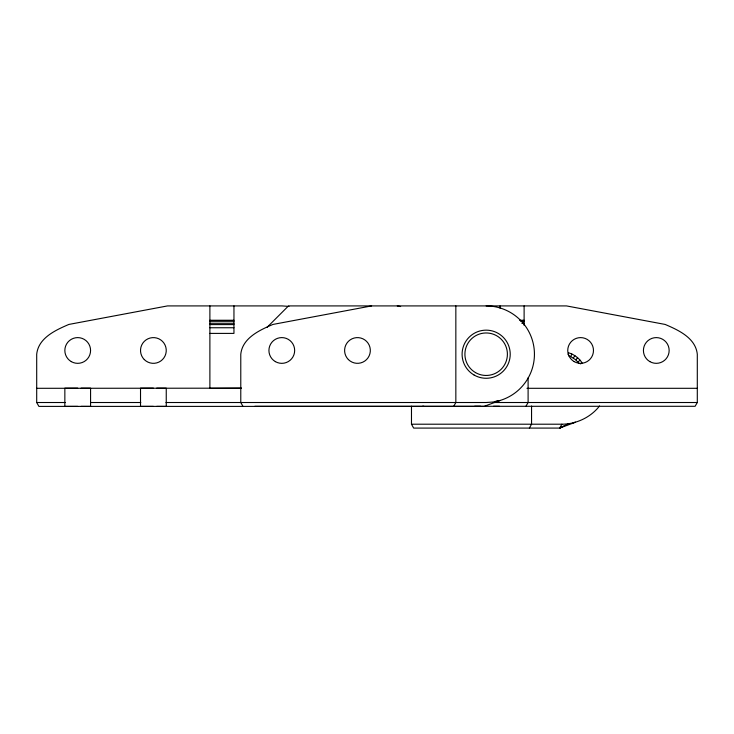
<?xml version="1.0" encoding="UTF-8"?>
<svg xmlns="http://www.w3.org/2000/svg" width="734" height="734" viewBox="0 0 734 734"><rect width="100%" height="100%" fill="white"/><g stroke="black" fill="none" stroke-linecap="round" stroke-linejoin="round"><path stroke-width="1.1" d="M568.116 354.614L568.648 352.815C574.144 354.467 578.97 358.082 582.108 362.89L580.53 363.908M579.135 363.605L575.777 359.844L570.694 356.577L571.869 354.017M453.667 406.397L455.842 402.516L455.842 305.913M529.388 428.087L531.554 424.206L531.554 406.021M411.48 406.232L411.48 424.206L413.646 428.087L559.703 428.087L561.868 424.206C576.309 424.124 590.677 417.417 599.55 405.957M525.911 406.297L528.104 402.516L528.104 377.808M267.029 327.382L288.49 305.913L566.474 305.913L665.142 324.437C678.427 330.117 695.603 337.924 697.3 354.219L697.3 402.516L695.107 406.297L254.845 406.297M573.355 358.027L574.878 355.66M575.777 359.844L577.63 357.715M577.924 361.99L580.053 360.146M573.355 422.683L575.474 422.243L559.703 428.087L563.418 426.16M559.703 428.087L568.74 423.711M495.533 401.425L499.762 400.562A48.306 48.306 0 0 0 486.156 305.913M371.615 305.913L272.938 324.437C259.652 330.117 242.477 337.924 240.78 354.219L240.78 402.516L242.982 406.397M423.83 406.269L422.545 406.269M474.641 406.287L480.642 406.297M499.496 406.297L493.505 406.287M209.887 320.253L233.953 320.253M519.525 320.253L524.113 320.253M209.887 321.281L233.953 321.281M520.672 321.281L524.113 321.281M209.887 323.272L233.953 323.272M521.819 323.272L524.113 323.272M209.887 324.584L233.953 324.584M209.887 327.749L233.953 327.749M209.887 333.401L233.953 333.401L233.953 305.913M77.712 388.148L64.849 388.176L64.849 406.397L77.712 406.379M153.388 388.148L140.524 388.176L140.524 406.397L153.388 406.379M36.7 388.304L241.495 388.176L209.887 388.304L209.887 305.913M526.957 388.304L697.3 388.304M288.948 306.408L282.076 305.913L167.526 305.913L68.858 324.437C55.573 330.117 38.397 337.924 36.7 354.219L36.7 402.516L65.298 402.516M90.465 402.516L140.8 402.516M165.967 402.516L486.156 402.516L493.028 402.03L499.762 400.562L483.99 406.397L38.902 406.397L36.7 402.516M493.817 402.516L697.3 402.516M411.48 424.206L561.868 424.206M81.043 388.158L90.576 388.176L90.576 406.397L81.043 406.379M156.709 388.158L166.251 388.176L166.251 406.397L156.709 406.379M397.268 305.913L400.636 306.546M568.804 355.871L570.694 356.577M524.113 305.913L524.113 325.364M500.047 305.913L500.047 308.179M474.127 375.056A24.066 24.066 0 0 0 510.222 354.219A24.066 24.066 0 0 0 474.127 333.374A24.066 24.066 0 0 0 474.127 375.056M475.531 372.615A21.249 21.249 0 0 0 507.405 354.219A21.249 21.249 0 0 0 475.531 335.814A21.249 21.249 0 0 0 475.531 372.615M348.375 359.568A12.863 12.863 0 0 0 369.89 353.806A12.863 12.863 0 0 0 354.137 338.044A12.863 12.863 0 0 0 348.375 359.568M275.36 361.614A12.863 12.863 0 0 0 294.664 350.476A12.863 12.863 0 0 0 275.36 339.328A12.863 12.863 0 0 0 275.36 361.614M574.181 361.614A12.863 12.863 0 0 0 593.476 350.476A12.863 12.863 0 0 0 574.181 339.328A12.863 12.863 0 0 0 574.181 361.614M649.856 361.614A12.863 12.863 0 0 0 669.151 350.476A12.863 12.863 0 0 0 649.856 339.328A12.863 12.863 0 0 0 649.856 361.614M144.286 359.568A12.863 12.863 0 0 0 165.811 353.806A12.863 12.863 0 0 0 150.057 338.044A12.863 12.863 0 0 0 144.286 359.568M71.281 361.614A12.863 12.863 0 0 0 90.576 350.476A12.863 12.863 0 0 0 71.281 339.328A12.863 12.863 0 0 0 71.281 361.614"/></g></svg>
